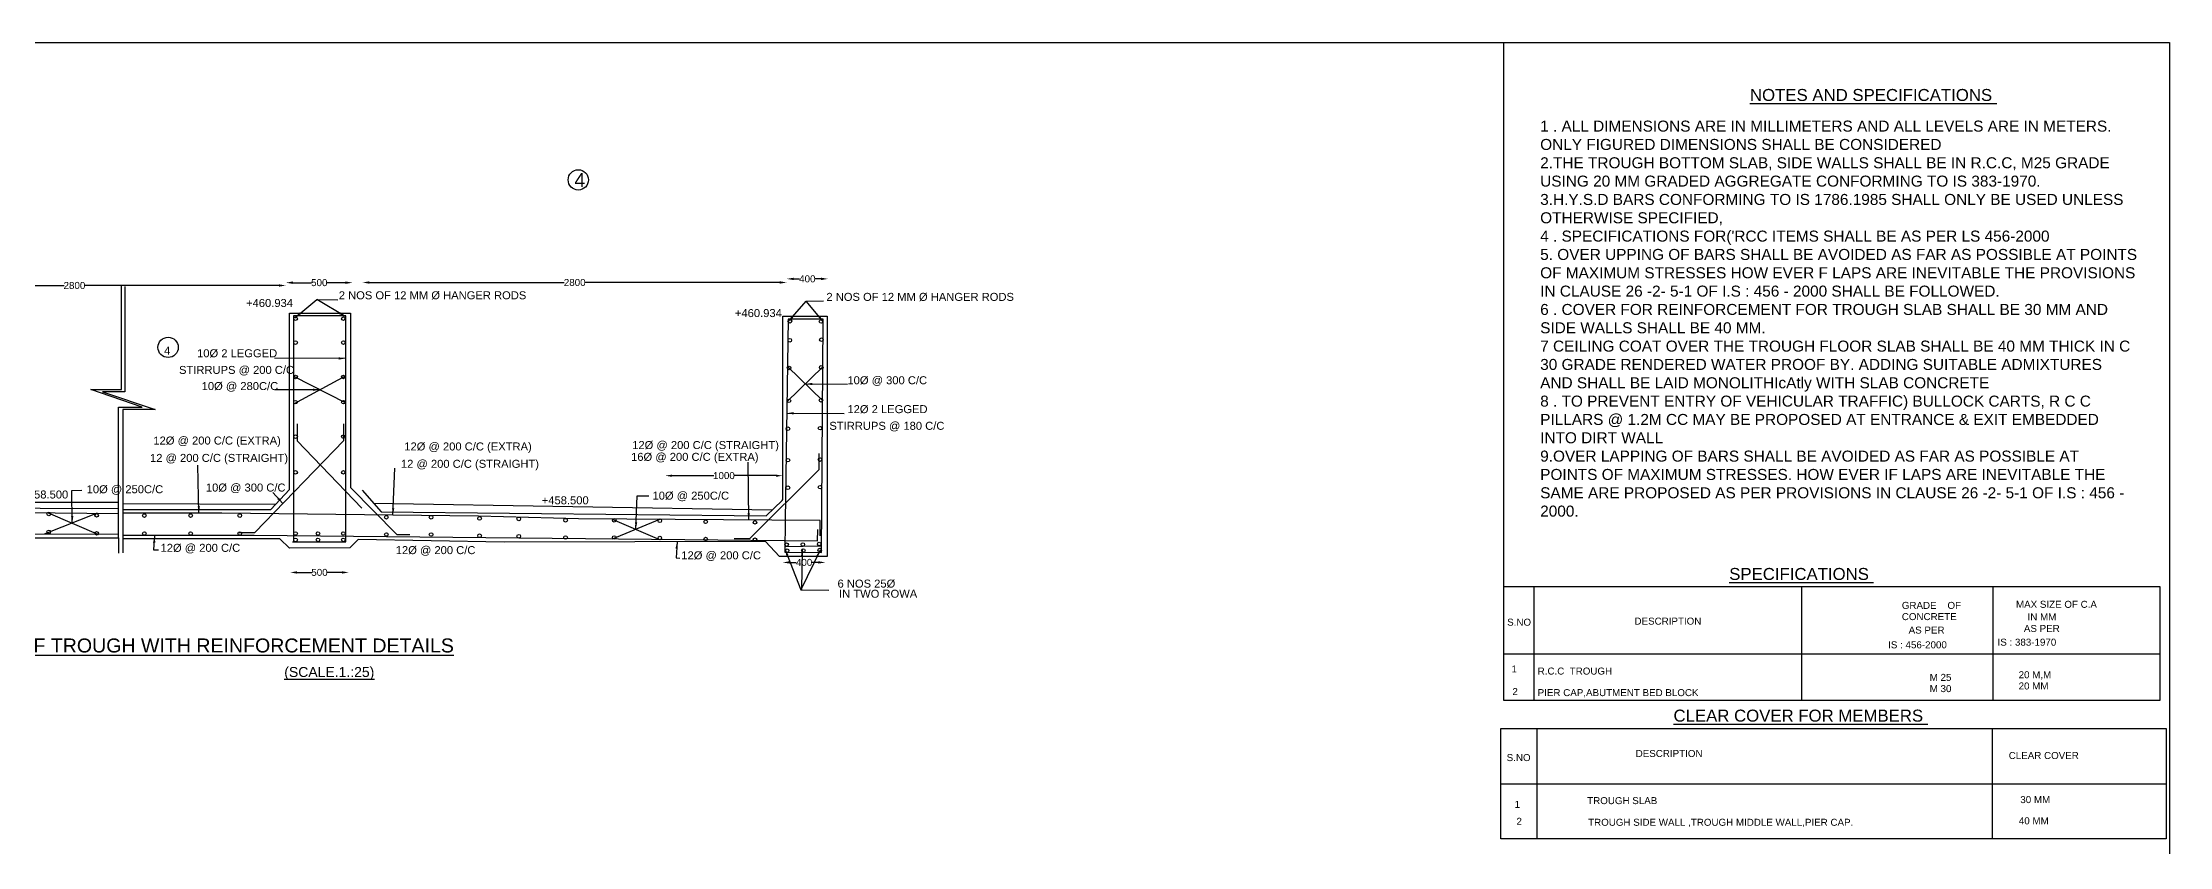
# Model space of a CAD drawing. Header units: millimetres. Extents: x 2522168 to 2539853, y 44351392 to 44362110.
# Drawn here: x 2529219 to 2539853, y 44358090 to 44362110 of the extents above; entities that cross this region are included whole.
import ezdxf

# ---------------------------------------------------------------- set-up
doc = ezdxf.new("R2010")
doc.units = ezdxf.units.MM
doc.header["$MEASUREMENT"] = 0
doc.layers.add('DIMENSION', color=7, linetype='Continuous')
doc.styles.get("Standard").update_dxf_attribs({"font": 'arial.ttf', "height": 35})
doc.dimstyles.get("Standard").update_dxf_attribs({"dimtxt": 35, "dimasz": 35, "dimexe": 0.18, "dimexo": 0.0625, "dimgap": 0.09, "dimtad": 0, "dimdec": 0, "dimzin": 0, "dimdsep": 46, "dimtxsty": 'Standard', "dimcen": 0.09, "dimse1": 1, "dimse2": 1, "dimadec": 0, "dimazin": 0, "dimtfac": 1, "dimtdec": 0, "dimtofl": 0, "dimtmove": 0, "dimatfit": 3, "dimfxl": 1, "dimtolj": 1, "dimtzin": 0, "dimarcsym": 0})

# ---------------------------------------------------------------- blocks, each defined once
blk = doc.blocks.new('*D56')
at = {"layer": 'Defpoints', "color": 0, "transparency": 16777216}
for p in [(2528322, 44360919), (2530436, 44360922), (2530436, 44360895)]:
    blk.add_point(p, dxfattribs=at)
at = {"layer": 'DIMENSION', "color": 0, "lineweight": -2, "transparency": 16777216}
for p, q in [((2528358, 44360895), (2529327, 44360895)), ((2530401, 44360895), (2529432, 44360895))]:
    blk.add_line(p, q, dxfattribs=at)
at = {"layer": 'DIMENSION', "color": 0, "transparency": 16777216}
for points in [[(2528358, 44360901), (2528358, 44360889), (2528322, 44360895)], [(2530401, 44360901), (2530401, 44360889), (2530436, 44360895)]]:
    blk.add_solid(points, dxfattribs=at)
at = {"layer": 'DIMENSION', "color": 0, "transparency": 16777216, "insert": (2529379, 44360895), "char_height": 35, "attachment_point": 5}
blk.add_mtext('\\A1;2800', dxfattribs=at)
blk = doc.blocks.new('*D57')
at = {"layer": 'Defpoints', "color": 0, "transparency": 16777216}
for p in [(2530436, 44360922), (2530770, 44360912), (2530770, 44360909)]:
    blk.add_point(p, dxfattribs=at)
at = {"layer": 'DIMENSION', "color": 0, "lineweight": -2, "transparency": 16777216}
for p, q in [((2530471, 44360909), (2530564, 44360909)), ((2530734, 44360909), (2530641, 44360909))]:
    blk.add_line(p, q, dxfattribs=at)
at = {"layer": 'DIMENSION', "color": 0, "transparency": 16777216}
for points in [[(2530471, 44360915), (2530471, 44360903), (2530436, 44360909)], [(2530734, 44360915), (2530734, 44360903), (2530770, 44360909)]]:
    blk.add_solid(points, dxfattribs=at)
at = {"layer": 'DIMENSION', "color": 0, "transparency": 16777216, "insert": (2530603, 44360909), "char_height": 35, "attachment_point": 5}
blk.add_mtext('\\A1;500', dxfattribs=at)
blk = doc.blocks.new('*D58')
at = {"layer": 'Defpoints', "color": 0, "transparency": 16777216}
for p in [(2530819, 44360907), (2532940, 44360910), (2532940, 44360886)]:
    blk.add_point(p, dxfattribs=at)
at = {"layer": 'DIMENSION', "color": 0, "lineweight": -2, "transparency": 16777216}
for p, q in [((2530854, 44360910), (2531827, 44360910)), ((2532905, 44360910), (2531932, 44360910))]:
    blk.add_line(p, q, dxfattribs=at)
at = {"layer": 'DIMENSION', "color": 0, "transparency": 16777216}
for points in [[(2530854, 44360916), (2530854, 44360904), (2530819, 44360910)], [(2532905, 44360916), (2532905, 44360904), (2532940, 44360910)]]:
    blk.add_solid(points, dxfattribs=at)
at = {"layer": 'DIMENSION', "color": 0, "transparency": 16777216, "insert": (2531880, 44360910), "char_height": 35, "attachment_point": 5}
blk.add_mtext('\\A1;2800', dxfattribs=at)
blk = doc.blocks.new('*D59')
at = {"layer": 'Defpoints', "color": 0, "transparency": 16777216}
for p in [(2533146, 44360928), (2532940, 44360910), (2533146, 44360912)]:
    blk.add_point(p, dxfattribs=at)
at = {"layer": 'DIMENSION', "color": 0, "lineweight": -2, "transparency": 16777216}
for p, q in [((2532975, 44360928), (2533004, 44360928)), ((2533112, 44360928), (2533083, 44360928))]:
    blk.add_line(p, q, dxfattribs=at)
at = {"layer": 'DIMENSION', "color": 0, "transparency": 16777216}
for points in [[(2532975, 44360934), (2532975, 44360922), (2532940, 44360928)], [(2533112, 44360934), (2533112, 44360922), (2533146, 44360928)]]:
    blk.add_solid(points, dxfattribs=at)
at = {"layer": 'DIMENSION', "color": 0, "transparency": 16777216, "insert": (2533043, 44360928), "char_height": 35, "attachment_point": 5}
blk.add_mtext('\\A1;400', dxfattribs=at)
blk = doc.blocks.new('*D60')
at = {"layer": 'Defpoints', "color": 0, "transparency": 16777216}
for p in [(2532332, 44359938), (2532920, 44359944), (2532920, 44359938)]:
    blk.add_point(p, dxfattribs=at)
at = {"layer": 'DIMENSION', "color": 0, "lineweight": -2, "transparency": 16777216}
for p, q in [((2532366, 44359944), (2532575, 44359944)), ((2532886, 44359944), (2532677, 44359944))]:
    blk.add_line(p, q, dxfattribs=at)
at = {"layer": 'DIMENSION', "color": 0, "transparency": 16777216}
for points in [[(2532366, 44359949), (2532366, 44359938), (2532332, 44359944)], [(2532886, 44359949), (2532886, 44359938), (2532920, 44359944)]]:
    blk.add_solid(points, dxfattribs=at)
at = {"layer": 'DIMENSION', "color": 0, "transparency": 16777216, "insert": (2532626, 44359944), "char_height": 35, "attachment_point": 5}
blk.add_mtext('\\A1;1000', dxfattribs=at)
blk = doc.blocks.new('*D61')
at = {"layer": 'Defpoints', "color": 0, "transparency": 16777216}
for p in [(2532920, 44359507), (2533134, 44359512), (2533134, 44359510)]:
    blk.add_point(p, dxfattribs=at)
at = {"layer": 'DIMENSION', "color": 0, "lineweight": -2, "transparency": 16777216}
for p, q in [((2532955, 44359510), (2532987, 44359510)), ((2533098, 44359510), (2533066, 44359510))]:
    blk.add_line(p, q, dxfattribs=at)
at = {"layer": 'DIMENSION', "color": 0, "transparency": 16777216}
for points in [[(2532955, 44359516), (2532955, 44359504), (2532920, 44359510)], [(2533098, 44359516), (2533098, 44359504), (2533134, 44359510)]]:
    blk.add_solid(points, dxfattribs=at)
at = {"layer": 'DIMENSION', "color": 0, "transparency": 16777216, "insert": (2533027, 44359510), "char_height": 35, "attachment_point": 5}
blk.add_mtext('\\A1;400', dxfattribs=at)
blk = doc.blocks.new('*D62')
at = {"layer": 'Defpoints', "color": 0, "transparency": 16777216}
for p in [(2530458, 44359458), (2530751, 44359460), (2530751, 44359458)]:
    blk.add_point(p, dxfattribs=at)
at = {"layer": 'DIMENSION', "color": 0, "lineweight": -2, "transparency": 16777216}
for p, q in [((2530492, 44359460), (2530566, 44359460)), ((2530716, 44359460), (2530643, 44359460))]:
    blk.add_line(p, q, dxfattribs=at)
at = {"layer": 'DIMENSION', "color": 0, "transparency": 16777216}
for points in [[(2530492, 44359466), (2530492, 44359454), (2530458, 44359460)], [(2530716, 44359466), (2530716, 44359454), (2530751, 44359460)]]:
    blk.add_solid(points, dxfattribs=at)
at = {"layer": 'DIMENSION', "color": 0, "transparency": 16777216, "insert": (2530604, 44359460), "char_height": 35, "attachment_point": 5}
blk.add_mtext('\\A1;500', dxfattribs=at)

msp = doc.modelspace()

# ---------------------------------------------------------------- linework, layer by layer
at = {"layer": 'DIMENSION', "color": 0}
for points in [[(2539853, 44351392), (2522168.5, 44351392), (2522168.5, 44362110), (2539853, 44362110)], [(2536524.5, 44359389), (2539805.5, 44359389), (2539805.5, 44358820), (2536524.5, 44358820)], [(2536511, 44358679.5), (2539836, 44358679.5), (2539836, 44358127), (2536511, 44358127)]]:
    msp.add_lwpolyline(points, close=True, dxfattribs=at)
at = {"layer": 'DIMENSION'}
for points in [[(2536524.5, 44359389), (2536524.5, 44362110)], [(2536675.5, 44359389), (2536675.5, 44358820)], [(2538013.2, 44359389), (2538013.2, 44358820)], [(2538970.2, 44359389), (2538970.2, 44358820)]]:
    msp.add_lwpolyline(points, dxfattribs=at)
at = {"layer": 'DIMENSION', "color": 0}
for points in [[(2529599.5, 44359633.4), (2529599.5, 44360286.6), (2529717.2, 44360286.6), (2529460.2, 44360374.2), (2529613.9, 44360374.2), (2529613.9, 44360892)], [(2529631, 44360890), (2529631, 44360362.8), (2529518.5, 44360362.8), (2529783, 44360275.3), (2529621.5, 44360275.3), (2529621.5, 44359557.6)], [(2525802.9, 44360761.3), (2525802.9, 44359540.4), (2526015.9, 44359540.4), (2526087.3, 44359613.9), (2527054.1, 44359613.9), (2527054.1, 44359640), (2527972.6, 44359640), (2528013.2, 44359592), (2528315.8, 44359592), (2528362.6, 44359633.4), (2529599.5, 44359633.4), (2529599.5, 44359555.7)], [(2529621.5, 44359775.5), (2530361, 44359775.5), (2530454, 44359874), (2530454, 44360756.5), (2530759.5, 44360756.5), (2530759.5, 44359884.5), (2530991.5, 44359649), (2531056.5, 44359649)], [(2530818, 44359871), (2530913, 44359763), (2532837, 44359743.5), (2532916.5, 44359820.5), (2532920.5, 44359824.5), (2532920.5, 44360742), (2533141.5, 44360742), (2533141.5, 44359539), (2532904.5, 44359539), (2532833.5, 44359614), (2531527.5, 44359612), (2530798, 44359624), (2530755.5, 44359583), (2530453.5, 44359582), (2530405, 44359628.5), (2529621.5, 44359628.5)], [(2530469, 44359612.5), (2530735, 44359612.5), (2530735, 44360735), (2530735, 44360742.5), (2530473.5, 44360742.5), (2530473.5, 44359612.5)], [(2532932, 44359721.6), (2532930.5, 44359561.5), (2533114, 44359559.7), (2533123, 44360715), (2533123, 44360727), (2532946.5, 44360727), (2532932, 44359721.6)], [(2530735, 44360443.5), (2530473.5, 44360301)], [(2530473.5, 44360442), (2530735, 44360307.5)], [(2533121.2, 44360487.9), (2532940.5, 44360313)], [(2532943.1, 44360490), (2533119.9, 44360317.6)], [(2530201, 44359660.5), (2530281, 44359660.5), (2530725.5, 44360119.5), (2530725.5, 44360203.5)], [(2530492.5, 44360203.5), (2530492.5, 44360118.5), (2530816.5, 44359781)], [(2532678, 44359629), (2532755.5, 44359629), (2533101.5, 44359974), (2533103, 44360054.5)], [(2529599.5, 44359778), (2528423.5, 44359783.5), (2528318.5, 44359885.5)], [(2525838, 44359656.5), (2525838, 44359739), (2527197, 44359749.5), (2528645.5, 44359764.5), (2529599.5, 44359755.5)], [(2528394.4, 44359811.8), (2529599.5, 44359811.8)], [(2529492, 44359756.5), (2529228, 44359650.6)], [(2529248, 44359758.8), (2529499, 44359650.2)], [(2529621.5, 44359804.2), (2530385.4, 44359801.3)], [(2533107, 44359643), (2533107, 44359720.5), (2531899.5, 44359728), (2531398.5, 44359741), (2530116, 44359756), (2529621.5, 44359756)], [(2532865.9, 44359771.5), (2530876.4, 44359804.6)], [(2529599.5, 44359650.1), (2528298, 44359652), (2527034.3, 44359659.3), (2527034.2, 44359637.9), (2525830, 44359630.5)], [(2533094, 44359674), (2533092, 44359617), (2530277.5, 44359644), (2529621.5, 44359644)], [(2532067.5, 44359727), (2532303.5, 44359624.6)], [(2532304.2, 44359725.5), (2532067.5, 44359626.8)], [(2532930.8, 44359589.5), (2533114.3, 44359593)], [(2536524.5, 44359052.5), (2539805.5, 44359052.5)], [(2536691, 44358679.5), (2536691, 44358127)], [(2538966, 44358679.5), (2538966, 44358127)], [(2536511, 44358403.2), (2539836, 44358403.2)]]:
    msp.add_lwpolyline(points, dxfattribs=at)
at = {"layer": 'DIMENSION'}
msp.add_circle((2531898, 44361423), 50.8, dxfattribs=at)
at = {"layer": 'DIMENSION', "color": 0}
for centre, radius in [((2530484.5, 44360729), 9), ((2530723.5, 44360729), 9), ((2532956.5, 44360716), 9), ((2533111.5, 44360715), 9), ((2529847, 44360585.5), 50.8), ((2530484.5, 44360609.5), 9), ((2530723.5, 44360609.5), 9), ((2532955.5, 44360621), 9), ((2533113.5, 44360624), 9), ((2530484.5, 44360437.5), 9), ((2530723.5, 44360437.5), 9), ((2532952, 44360482.5), 9), ((2533112.5, 44360485.5), 9), ((2530484.5, 44360311.5), 9), ((2530723.5, 44360311.5), 9), ((2532951, 44360318), 9), ((2533111.5, 44360321), 9), ((2532946, 44360178.5), 9), ((2533106.5, 44360181.5), 9), ((2530484.5, 44360139), 9), ((2530723.5, 44360139), 9), ((2530484.5, 44359960.5), 9), ((2530723.5, 44359960.5), 9), ((2532946, 44360021.5), 9), ((2533106.5, 44360024.5), 9), ((2532946, 44359883.5), 9), ((2533106.5, 44359886.5), 9), ((2529250.5, 44359752.5), 9), ((2529250.5, 44359662.5), 9), ((2529490, 44359745.5), 9), ((2529490, 44359655.5), 9), ((2529728.5, 44359744.5), 9), ((2529728.5, 44359654.5), 9), ((2529960, 44359744.5), 9), ((2529960, 44359654.5), 9), ((2530205.5, 44359744.5), 9), ((2530205.5, 44359654.5), 9), ((2530484.5, 44359654.5), 9), ((2530596.5, 44359654.5), 9), ((2530723, 44359654.5), 9), ((2530938.5, 44359736), 9), ((2530938.5, 44359649.5), 9), ((2531162, 44359736), 9), ((2531162, 44359649.5), 9), ((2531404.5, 44359730), 9), ((2531404.5, 44359643.5), 9), ((2531600.5, 44359727.5), 9), ((2531600.5, 44359641), 9), ((2531834.5, 44359721), 9), ((2532077.5, 44359721), 9), ((2532305.5, 44359718.5), 9), ((2532534.5, 44359713.5), 9), ((2532781.5, 44359710.5), 9), ((2530484.5, 44359622.5), 9), ((2530596.5, 44359622.5), 9), ((2530723, 44359622.5), 9), ((2531834.5, 44359634.5), 9), ((2532077.5, 44359634.5), 9), ((2532305.5, 44359632), 9), ((2532534.5, 44359627), 9), ((2532781.5, 44359624), 9), ((2532939.5, 44359599), 9), ((2532942, 44359569), 9), ((2533020.5, 44359599.5), 9), ((2533023, 44359569.5), 9), ((2533102.5, 44359602), 9), ((2533105, 44359572), 9)]:
    msp.add_circle(centre, radius, dxfattribs=at)

# ---------------------------------------------------------------- texts
for s, height, p in [('%%UNOTES AND SPECIFICATIONS ', 60, (2537755.7, 44361817.7)), ('+460.934', 40, (2530237, 44360787.5)), ('2 NOS OF 12 MM Ø HANGER RODS', 40, (2530700.5, 44360826)), ('2 NOS OF 12 MM Ø HANGER RODS', 40, (2533138.5, 44360818)), ('+460.934 ', 40, (2532681, 44360737)), ('4', 40, (2529827.5, 44360549.5)), ('10Ø 2 LEGGED', 40, (2529992, 44360536)), ('STIRRUPS @ 200 C/C', 40, (2529901.7, 44360452.7)), ('10Ø @ 280C/C', 40, (2530015, 44360372)), ('10Ø @ 300 C/C', 40, (2533243.5, 44360401)), ('12Ø 2 LEGGED', 40, (2533243.5, 44360256.5)), ('STIRRUPS @ 180 C/C', 40, (2533153.2, 44360173.2)), ('12Ø @ 200 C/C (EXTRA)', 40, (2529773.5, 44360099.5)), ('12Ø @ 200 C/C (EXTRA)', 40, (2531028, 44360070)), ('12Ø @ 200 C/C (STRAIGHT)', 40, (2532167.5, 44360077)), ('12 @ 200 C/C (STRAIGHT)', 40, (2529756.8, 44360012.7)), ('12 @ 200 C/C (STRAIGHT)', 40, (2531011.3, 44359983.2)), ('16Ø @ 200 C/C (EXTRA)', 40, (2532161.9, 44360018)), ('+458.500', 40, (2529113.3, 44359829.7)), ('10Ø @ 250C/C', 40, (2529440, 44359856)), ('10Ø @ 300 C/C', 40, (2530036, 44359864.5)), ('10Ø @ 250C/C', 40, (2532269, 44359824)), ('+458.500', 40, (2531715.3, 44359800.7)), ('12Ø @ 200 C/C', 40, (2529809.5, 44359563)), ('12Ø @ 200 C/C', 40, (2530985.3, 44359551.5)), ('12Ø @ 200 C/C', 40, (2532413, 44359525.5)), ('%%USPECIFICATIONS ', 60, (2537652, 44359422.3)), ('6 NOS 25Ø ', 40, (2533194, 44359384.1)), ('IN TWO ROWA', 40, (2533201.5, 44359333.5)), ('S.NO ', 35, (2536541.8, 44359193.6)), ('DESCRIPTION ', 35, (2537178.5, 44359198.9)), ('GRADE    OF ', 35, (2538514.9, 44359277.7)), ('CONCRETE ', 35, (2538514.9, 44359221.5)), ('MAX SIZE OF C.A ', 35, (2539085.7, 44359283)), ('IN MM ', 35, (2539143.6, 44359219.9)), ('%%USECTION OF TROUGH WITH REINFORCEMENT DETAILS', 70, (2528636, 44359059.7)), ('AS PER ', 35, (2538549.1, 44359154.2)), ('IS : 383-1970', 35, (2538993.6, 44359093.7)), ('AS PER ', 35, (2539125.2, 44359162.1)), ('IS : 456-2000', 35, (2538446.5, 44359080.6)), ('%%U(SCALE.1.:25)', 50, (2530428, 44358937)), ('1', 35, (2536563.5, 44358959.7)), ('R.C.C  TROUGH ', 35, (2536694.4, 44358949.2)), ('M 25', 35, (2538654.3, 44358917.7)), ('20 M,M', 35, (2539098.9, 44358930.8)), ('20 MM', 35, (2539098.9, 44358874.6)), ('2', 35, (2536568.1, 44358846.7)), ('PIER CAP,ABUTMENT BED BLOCK ', 35, (2536694.4, 44358841.4)), ('M 30 ', 35, (2538654.3, 44358861.4)), ('%%UCLEAR COVER FOR MEMBERS ', 60, (2537373.5, 44358713.8)), ('S.NO ', 35, (2536539.5, 44358516.5)), ('DESCRIPTION ', 35, (2537184.4, 44358537.1)), ('CLEAR COVER ', 35, (2539049.4, 44358526.8)), ('1', 35, (2536579.1, 44358282.5)), ('TROUGH SLAB ', 35, (2536942, 44358301.3)), ('30 MM', 35, (2539107.4, 44358306.3)), ('2', 35, (2536588.5, 44358197.8)), ('TROUGH SIDE WALL ,TROUGH MIDDLE WALL,PIER CAP.', 35, (2536946.7, 44358193)), ('40 MM', 35, (2539100, 44358200.5))]:
    msp.add_text(s, height=height, dxfattribs=at).set_placement(p)
at = {"layer": 'DIMENSION'}
msp.add_text('4', height=70, dxfattribs=at).set_placement((2531878.5, 44361387))
at = {"layer": 'DIMENSION', "color": 0, "insert": (2536707, 44361719.5), "char_height": 55, "width": 2983.346, "attachment_point": 1}
msp.add_mtext("1 . ALL DIMENSIONS ARE IN MILLIMETERS AND ALL LEVELS ARE IN METERS. ONLY FIGURED DIMENSIONS SHALL BE CONSIDERED \\P2.THE TROUGH BOTTOM SLAB, SIDE WALLS SHALL BE IN R.C.C, M25 GRADE USING 20 MM GRADED AGGREGATE CONFORMING TO IS 383-1970. \\P3.H.Y.S.D BARS CONFORMING TO IS 1786.1985 SHALL ONLY BE USED UNLESS \\POTHERWISE SPECIFIED, \\P4 . SPECIFICATIONS FOR('RCC ITEMS SHALL BE AS PER LS 456-2000 \\P5. OVER UPPING OF BARS SHALL BE AVOIDED AS FAR AS POSSIBLE AT POINTS OF MAXIMUM STRESSES HOW EVER F LAPS ARE INEVITABLE THE PROVISIONS IN CLAUSE 26 -2- 5-1 OF I.S : 456 - 2000 SHALL BE FOLLOWED. \\P6 . COVER FOR REINFORCEMENT FOR TROUGH SLAB SHALL BE 30 MM AND SIDE WALLS SHALL BE 40 MM. \\P7 CEILING COAT OVER THE TROUGH FLOOR SLAB SHALL BE 40 MM THICK IN C 30 GRADE RENDERED WATER PROOF BY. ADDING SUITABLE ADMIXTURES AND SHALL BE LAID MONOLITHIcAtly WITH SLAB CONCRETE \\P8 . TO PREVENT ENTRY OF VEHICULAR TRAFFIC) BULLOCK CARTS, R C C PILLARS @ 1.2M CC MAY BE PROPOSED AT ENTRANCE & EXIT EMBEDDED INTO DIRT WALL \\P9.OVER LAPPING OF BARS SHALL BE AVOIDED AS FAR AS POSSIBLE AT POINTS OF MAXIMUM STRESSES. HOW EVER IF LAPS ARE INEVITABLE THE SAME ARE PROPOSED AS PER PROVISIONS IN CLAUSE 26 -2- 5-1 OF I.S : 456 - 2000. ", dxfattribs=at)

# ---------------------------------------------------------------- dimensions: what is measured, and where the dimension line sits
at = {"layer": 'DIMENSION', "color": 0}
for base, p1, p2, text, picture, middle in [((2530769.5, 44360909), (2530436, 44360922.5), (2530769.5, 44360912), '500', '*D57', (2530602.8, 44360909)), ((2532940, 44360910), (2530819, 44360907), (2532940, 44360886.5), '2800', '*D58', (2531879.5, 44360910)), ((2533146.5, 44360928), (2532940, 44360910), (2533146.5, 44360912.5), '400', '*D59', (2533043.2, 44360928)), ((2530436, 44360895), (2528322.5, 44360919), (2530436, 44360922.5), '2800', '*D56', (2529379.2, 44360895)), ((2532920.5, 44359943.5), (2532331.5, 44359938), (2532920.5, 44359938), '1000', '*D60', (2532626, 44359943.5)), ((2530751, 44359460), (2530457.5, 44359458.5), (2530751, 44359458.5), '500', '*D62', (2530604.2, 44359460)), ((2533133.5, 44359510), (2532920, 44359507), (2533133.5, 44359511.5), '400', '*D61', (2533026.8, 44359510))]:
    dim = msp.add_linear_dim(base=base, p1=p1, p2=p2, text=text, dimstyle='Standard', dxfattribs=at)
    dim.commit()
    dim.dimension.update_dxf_attribs({"geometry": picture, "text_midpoint": middle})

# ---------------------------------------------------------------- leaders
for points in [[(2530481.5, 44360734), (2530590.5, 44360824.5), (2530695, 44360823.5)], [(2530735, 44360738.8), (2530590.5, 44360824.5)], [(2532946.3, 44360711.5), (2533037, 44360817), (2533124.5, 44360818)], [(2533123, 44360715), (2533037, 44360817)], [(2530735, 44360530), (2530379, 44360531)], [(2533032.9, 44360402.4), (2533243.5, 44360401)], [(2530606.6, 44360373.5), (2530380, 44360373.5)], [(2532939.7, 44360256), (2533226.5, 44360255)], [(2530001.5, 44359756), (2529995.5, 44359996)], [(2530970.9, 44359746), (2530981, 44359981.5)], [(2532750, 44359722.7), (2532747.5, 44360011.5)], [(2529368.2, 44359706.8), (2529366.5, 44359870.5), (2529415.5, 44359871)], [(2530420.5, 44359804.5), (2530371.5, 44359859.5)], [(2532185.8, 44359676.2), (2532191.5, 44359843), (2532251, 44359842.5)], [(2529780, 44359644), (2529775, 44359573), (2529799.5, 44359573)], [(2532391.5, 44359613.3), (2532387, 44359533), (2532405.5, 44359531.5)], [(2532930.7, 44359578.6), (2533010.5, 44359373), (2533150, 44359371)], [(2533106.5, 44359570.5), (2533010.5, 44359373)], [(2533017, 44359574.5), (2533014.1, 44359372.9)]]:
    msp.add_leader(points, dimstyle='Standard', override={"dimgap": 0.09, "dimtad": 0}, dxfattribs=at)

doc.saveas('drawing.dxf')
